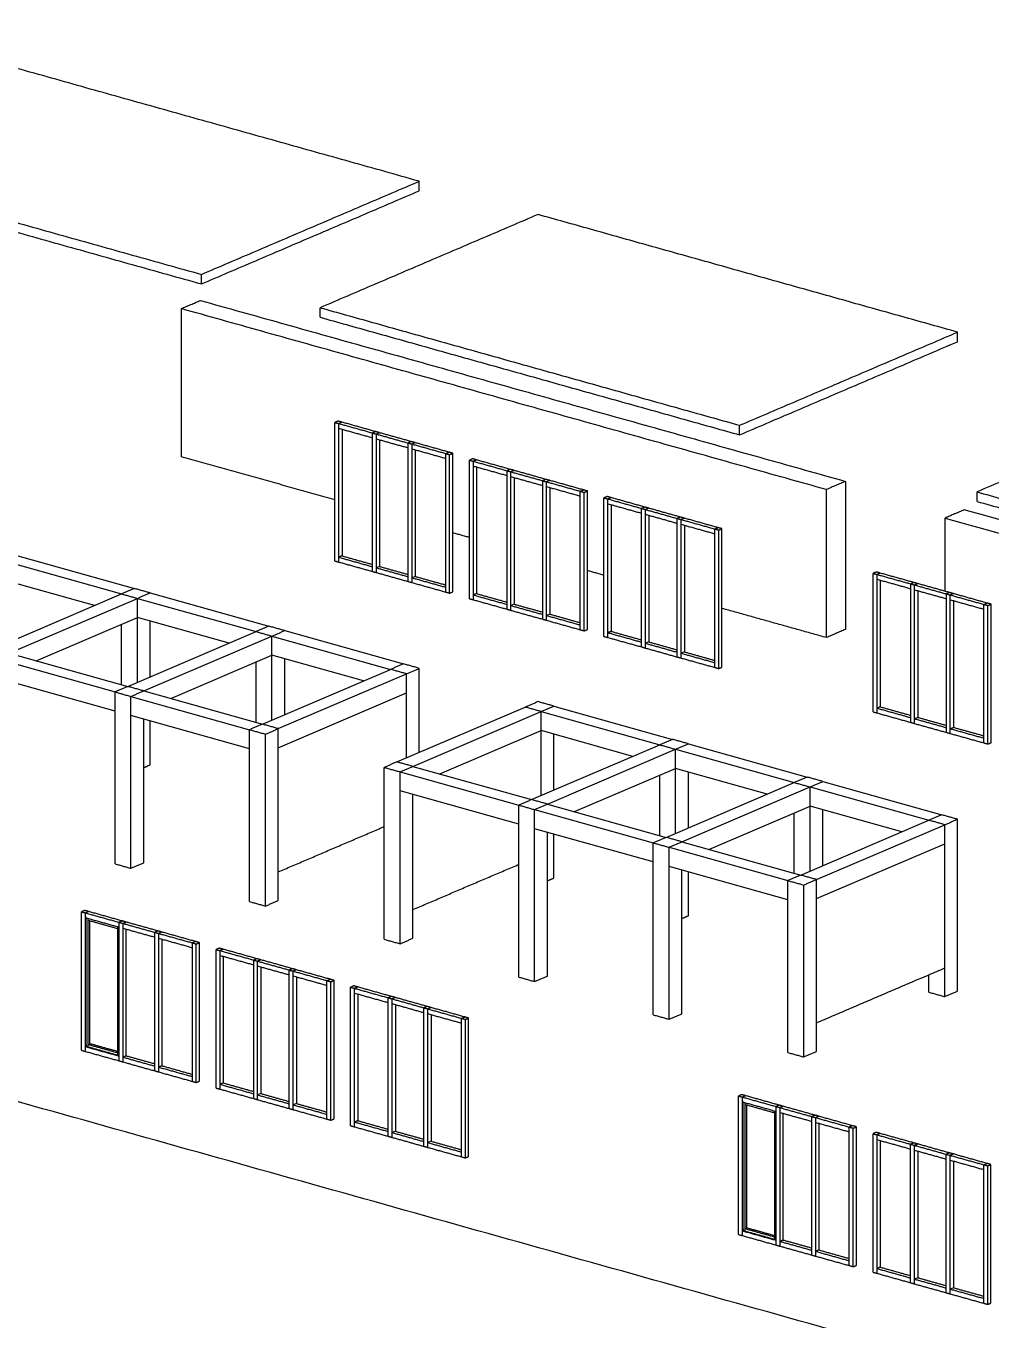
# Model space of a CAD drawing. Header units: millimetres. Extents: x 3762 to 3852, y 1236 to 1350.
# Drawn here: x 3780.35 to 3800.55, y 1323.22 to 1350.32 of the extents above; entities that cross this region are included whole.
import ezdxf

# ---------------------------------------------------------------- set-up
doc = ezdxf.new("R2010")
doc.units = ezdxf.units.MM
doc.layers.add('a-epipla', color=8, linetype='Continuous')

msp = doc.modelspace()

# ---------------------------------------------------------------- linework, layer by layer
at = {"layer": 'a-epipla'}
for p, q in [((3786.966, 1341.876), (3786.966, 1339.224)), ((3787.753, 1341.656), (3787.753, 1339.003)), ((3788.498, 1341.446), (3788.498, 1338.794)), ((3789.782, 1341.086), (3789.782, 1338.434)), ((3790.569, 1340.866), (3790.569, 1338.213)), ((3791.315, 1340.656), (3791.315, 1338.004)), ((3792.599, 1340.296), (3792.599, 1337.644)), ((3793.386, 1340.076), (3793.386, 1337.423)), ((3794.132, 1339.866), (3794.132, 1337.214)), ((3779.865, 1339.125), (3782.35, 1338.428)), ((3780.133, 1339.239), (3782.618, 1338.542)), ((3787.753, 1339.003), (3787.686, 1338.974)), ((3788.498, 1338.794), (3788.431, 1338.765)), ((3781.785, 1338.186), (3779.865, 1338.725)), ((3798.232, 1338.716), (3798.232, 1336.064)), ((3779.667, 1337.28), (3782.35, 1338.428)), ((3779.998, 1337.187), (3782.681, 1338.335)), ((3782.681, 1338.335), (3785.167, 1337.638)), ((3782.95, 1338.449), (3785.435, 1337.752)), ((3799.019, 1338.496), (3799.019, 1335.843)), ((3799.765, 1338.286), (3799.765, 1335.634)), ((3790.569, 1338.213), (3790.502, 1338.184)), ((3791.315, 1338.004), (3791.248, 1337.975)), ((3780.563, 1337.028), (3782.681, 1337.935)), ((3784.602, 1337.396), (3782.681, 1337.935)), ((3782.483, 1336.49), (3785.167, 1337.638)), ((3782.815, 1336.397), (3785.498, 1337.545)), ((3785.498, 1337.545), (3787.983, 1336.848)), ((3785.766, 1337.659), (3788.252, 1336.962)), ((3793.386, 1337.423), (3793.319, 1337.394)), ((3779.998, 1337.187), (3782.483, 1336.49)), ((3794.132, 1337.214), (3794.065, 1337.185)), ((3779.73, 1337.072), (3782.215, 1336.375)), ((3783.379, 1336.238), (3785.498, 1337.145)), ((3787.418, 1336.606), (3785.498, 1337.145)), ((3782.215, 1335.975), (3779.73, 1336.672)), ((3785.3, 1335.7), (3787.983, 1336.848)), ((3785.631, 1335.607), (3788.315, 1336.755)), ((3782.815, 1336.397), (3785.3, 1335.7)), ((3785.631, 1335.207), (3788.315, 1336.355)), ((3782.546, 1336.282), (3785.032, 1335.585)), ((3791.4, 1336.079), (3793.885, 1335.382)), ((3785.032, 1335.185), (3782.546, 1335.882)), ((3788.116, 1334.91), (3790.8, 1336.058)), ((3788.448, 1334.817), (3791.131, 1335.965)), ((3791.131, 1335.965), (3793.616, 1335.268)), ((3799.019, 1335.843), (3798.952, 1335.814)), ((3789.013, 1334.658), (3791.131, 1335.565)), ((3793.052, 1335.026), (3791.131, 1335.565)), ((3799.765, 1335.634), (3799.698, 1335.605)), ((3790.933, 1334.12), (3793.616, 1335.268)), ((3794.216, 1335.289), (3796.701, 1334.592)), ((3791.264, 1334.027), (3793.948, 1335.175)), ((3793.948, 1335.175), (3796.433, 1334.478)), ((3788.448, 1334.817), (3790.933, 1334.12)), ((3791.829, 1333.869), (3793.948, 1334.775)), ((3795.868, 1334.236), (3793.948, 1334.775)), ((3788.18, 1334.702), (3790.665, 1334.005)), ((3793.75, 1333.33), (3796.433, 1334.478)), ((3797.033, 1334.499), (3799.518, 1333.802)), ((3790.665, 1333.605), (3788.18, 1334.302)), ((3794.081, 1333.237), (3796.764, 1334.385)), ((3796.764, 1334.385), (3799.25, 1333.688)), ((3790.996, 1333.912), (3793.481, 1333.215)), ((3791.264, 1334.027), (3793.75, 1333.33)), ((3794.646, 1333.079), (3796.764, 1333.985)), ((3798.685, 1333.446), (3796.764, 1333.985)), ((3796.566, 1332.54), (3799.25, 1333.688)), ((3793.481, 1332.815), (3790.996, 1333.512)), ((3796.898, 1332.447), (3799.581, 1333.595)), ((3793.813, 1333.122), (3796.298, 1332.425)), ((3794.081, 1333.237), (3796.566, 1332.54)), ((3796.898, 1332.047), (3799.581, 1333.195)), ((3796.298, 1332.025), (3793.813, 1332.722)), ((3781.612, 1331.578), (3781.612, 1331.643)), ((3782.45, 1328.756), (3782.45, 1331.409)), ((3784.479, 1330.839), (3784.479, 1328.187)), ((3785.266, 1330.619), (3785.266, 1327.966)), ((3786.012, 1330.409), (3786.012, 1327.757)), ((3799.25, 1330.088), (3799.25, 1330.453)), ((3799.581, 1329.995), (3799.581, 1330.595)), ((3787.296, 1330.049), (3787.296, 1327.397)), ((3788.083, 1329.829), (3788.083, 1327.176)), ((3788.828, 1329.619), (3788.828, 1326.967)), ((3781.654, 1328.994), (3781.687, 1329.008)), ((3785.266, 1327.966), (3785.199, 1327.937)), ((3786.012, 1327.757), (3785.945, 1327.728)), ((3795.364, 1327.721), (3795.364, 1327.786)), ((3796.201, 1324.899), (3796.201, 1327.552)), ((3788.083, 1327.176), (3788.016, 1327.147)), ((3788.828, 1326.967), (3788.761, 1326.938)), ((3798.231, 1326.982), (3798.231, 1324.33)), ((3799.018, 1326.762), (3799.018, 1324.109)), ((3799.763, 1326.552), (3799.763, 1323.9)), ((3795.405, 1325.137), (3795.439, 1325.151)), ((3799.018, 1324.109), (3798.951, 1324.08)), ((3799.763, 1323.9), (3799.696, 1323.871))]:
    msp.add_line(p, q, dxfattribs=at)
at = {"layer": 'a-epipla', "color": 5, "lineweight": -3, "true_color": 0x0000ff}
for points in [[(3788.583, 1347.069), (3776.985, 1350.322)], [(3772.423, 1348.371), (3784.021, 1345.118)], [(3772.423, 1348.171), (3784.021, 1344.918)], [(3784.021, 1345.118), (3788.583, 1347.069)], [(3788.583, 1346.869), (3788.583, 1347.069)], [(3784.021, 1344.918), (3788.583, 1346.869)], [(3791.068, 1346.372), (3786.507, 1344.421)], [(3799.849, 1343.909), (3791.068, 1346.372)], [(3784.021, 1344.918), (3784.021, 1345.118)], [(3786.507, 1344.221), (3786.507, 1344.421)], [(3786.507, 1344.421), (3795.288, 1341.958)], [(3786.507, 1344.221), (3795.288, 1341.758)], [(3795.288, 1341.958), (3799.849, 1343.909)], [(3795.288, 1341.758), (3799.849, 1343.709)], [(3799.849, 1343.709), (3799.849, 1343.909)], [(3804.82, 1342.515), (3800.258, 1340.564)], [(3795.288, 1341.758), (3795.288, 1341.958)], [(3800.258, 1340.364), (3800.258, 1340.564)], [(3800.258, 1340.564), (3809.04, 1338.101)], [(3800.258, 1340.364), (3809.04, 1337.901)], [(3832.301, 1313.176), (3776.796, 1328.743)], [(3770.021, 1325.845), (3825.525, 1310.278)], [(3770.021, 1325.645), (3825.525, 1310.078)], [(3770.021, 1325.245), (3825.525, 1309.678)], [(3770.021, 1324.745), (3825.525, 1309.178)]]:
    msp.add_open_spline(points, degree=1, dxfattribs=at)
at = {"layer": 'a-epipla', "color": 96, "lineweight": -3, "true_color": 0x007f00}
for points in [[(3783.599, 1344.401), (3784.002, 1344.573)], [(3784.002, 1344.573), (3797.505, 1340.785)], [(3783.599, 1344.401), (3783.599, 1341.301)], [(3797.103, 1340.613), (3783.599, 1344.401)], [(3786.817, 1340.398), (3783.599, 1341.301)], [(3797.505, 1340.785), (3797.103, 1340.613)], [(3797.505, 1340.785), (3797.505, 1337.685)], [(3797.103, 1340.613), (3797.103, 1337.513)], [(3799.99, 1340.188), (3799.588, 1340.016)], [(3822.523, 1333.869), (3799.99, 1340.188)], [(3799.588, 1340.016), (3822.121, 1333.696)], [(3799.588, 1338.484), (3799.588, 1340.016)], [(3789.635, 1339.608), (3789.287, 1339.705)], [(3792.453, 1338.817), (3792.105, 1338.915)], [(3797.103, 1337.513), (3794.924, 1338.124)], [(3797.505, 1337.685), (3797.103, 1337.513)]]:
    msp.add_open_spline(points, degree=1, dxfattribs=at)
at = {"layer": 'a-epipla', "color": 7, "lineweight": -3}
for points in [[(3786.883, 1342.047), (3786.816, 1342.018)], [(3786.966, 1342.024), (3786.883, 1342.047)], [(3786.816, 1342.018), (3786.899, 1341.995)], [(3786.816, 1339.118), (3786.816, 1342.018)], [(3786.966, 1342.024), (3786.899, 1341.995)], [(3786.899, 1341.895), (3786.899, 1341.995)], [(3786.899, 1341.995), (3787.603, 1341.798)], [(3786.899, 1341.895), (3787.603, 1341.698)], [(3786.899, 1339.195), (3786.899, 1341.895)], [(3787.67, 1341.826), (3786.966, 1342.024)], [(3787.67, 1341.826), (3787.603, 1341.798)], [(3787.603, 1341.798), (3787.686, 1341.774)], [(3787.603, 1338.998), (3787.603, 1341.798)], [(3787.753, 1341.803), (3787.67, 1341.826)], [(3787.753, 1341.803), (3787.686, 1341.774)], [(3787.686, 1341.674), (3787.686, 1341.774)], [(3787.686, 1341.774), (3788.349, 1341.588)], [(3788.416, 1341.617), (3787.753, 1341.803)], [(3787.686, 1338.974), (3787.686, 1341.676)], [(3787.686, 1341.674), (3788.349, 1341.488)], [(3788.416, 1341.617), (3788.349, 1341.588)], [(3788.349, 1341.588), (3788.432, 1341.565)], [(3788.349, 1338.688), (3788.349, 1341.588)], [(3788.499, 1341.594), (3788.416, 1341.617)], [(3788.498, 1341.594), (3788.431, 1341.565)], [(3788.431, 1341.465), (3788.431, 1341.565)], [(3788.431, 1341.565), (3789.135, 1341.368)], [(3789.202, 1341.396), (3788.498, 1341.594)], [(3788.431, 1341.465), (3789.135, 1341.268)], [(3788.432, 1338.765), (3788.432, 1341.469)], [(3789.135, 1341.368), (3789.202, 1341.396)], [(3789.135, 1341.315), (3789.135, 1341.368)], [(3789.135, 1341.368), (3789.218, 1341.344)], [(3789.135, 1341.27), (3789.135, 1341.315)], [(3789.135, 1338.568), (3789.135, 1341.262)], [(3789.285, 1341.373), (3789.202, 1341.396)], [(3789.218, 1341.344), (3789.285, 1341.373)], [(3789.218, 1338.444), (3789.218, 1341.344)], [(3789.285, 1338.473), (3789.285, 1341.373)], [(3789.7, 1341.257), (3789.632, 1341.228)], [(3789.632, 1341.228), (3789.715, 1341.205)], [(3789.632, 1338.328), (3789.632, 1341.228)], [(3789.782, 1341.234), (3789.7, 1341.257)], [(3789.782, 1341.234), (3789.715, 1341.205)], [(3790.487, 1341.036), (3789.782, 1341.234)], [(3789.715, 1341.105), (3789.715, 1341.205)], [(3789.715, 1341.205), (3790.419, 1341.008)], [(3789.715, 1341.105), (3790.419, 1340.908)], [(3789.715, 1338.405), (3789.715, 1341.105)], [(3790.487, 1341.036), (3790.419, 1341.008)], [(3790.419, 1341.008), (3790.502, 1340.984)], [(3790.419, 1338.208), (3790.419, 1341.008)], [(3790.569, 1341.013), (3790.487, 1341.036)], [(3790.569, 1341.013), (3790.502, 1340.984)], [(3790.502, 1340.884), (3790.502, 1340.984)], [(3790.502, 1340.984), (3791.166, 1340.798)], [(3791.233, 1340.827), (3790.569, 1341.013)], [(3790.502, 1338.184), (3790.502, 1340.886)], [(3790.502, 1340.884), (3791.166, 1340.698)], [(3791.233, 1340.827), (3791.166, 1340.798)], [(3791.166, 1340.798), (3791.249, 1340.775)], [(3791.166, 1337.898), (3791.166, 1340.798)], [(3791.316, 1340.804), (3791.233, 1340.827)], [(3791.315, 1340.804), (3791.248, 1340.775)], [(3791.248, 1340.675), (3791.248, 1340.775)], [(3791.248, 1340.775), (3791.952, 1340.578)], [(3791.248, 1340.675), (3791.952, 1340.478)], [(3791.249, 1337.975), (3791.249, 1340.679)], [(3792.019, 1340.606), (3791.315, 1340.804)], [(3791.952, 1340.578), (3792.019, 1340.606)], [(3791.952, 1340.525), (3791.952, 1340.578)], [(3791.952, 1340.578), (3792.035, 1340.554)], [(3791.952, 1340.48), (3791.952, 1340.525)], [(3791.952, 1337.778), (3791.952, 1340.472)], [(3792.102, 1340.583), (3792.019, 1340.606)], [(3792.035, 1340.554), (3792.102, 1340.583)], [(3792.035, 1337.654), (3792.035, 1340.554)], [(3792.102, 1337.683), (3792.102, 1340.583)], [(3792.516, 1340.467), (3792.449, 1340.438)], [(3792.449, 1340.438), (3792.532, 1340.415)], [(3792.449, 1337.538), (3792.449, 1340.438)], [(3792.599, 1340.444), (3792.516, 1340.467)], [(3792.599, 1340.444), (3792.532, 1340.415)], [(3792.532, 1340.315), (3792.532, 1340.415)], [(3792.532, 1340.415), (3793.236, 1340.218)], [(3793.303, 1340.246), (3792.599, 1340.444)], [(3792.532, 1340.315), (3793.236, 1340.118)], [(3792.532, 1337.615), (3792.532, 1340.315)], [(3793.303, 1340.246), (3793.236, 1340.218)], [(3793.236, 1340.218), (3793.319, 1340.194)], [(3793.236, 1337.418), (3793.236, 1340.218)], [(3793.386, 1340.223), (3793.303, 1340.246)], [(3793.386, 1340.223), (3793.319, 1340.194)], [(3793.319, 1340.094), (3793.319, 1340.194)], [(3793.319, 1340.194), (3793.982, 1340.008)], [(3794.049, 1340.037), (3793.386, 1340.223)], [(3793.319, 1337.394), (3793.319, 1340.096)], [(3793.319, 1340.094), (3793.982, 1339.908)], [(3794.049, 1340.037), (3793.982, 1340.008)], [(3793.982, 1340.008), (3794.065, 1339.985)], [(3793.982, 1337.108), (3793.982, 1340.008)], [(3794.132, 1340.014), (3794.049, 1340.037)], [(3794.132, 1340.014), (3794.065, 1339.985)], [(3794.065, 1339.885), (3794.065, 1339.985)], [(3794.065, 1339.985), (3794.769, 1339.788)], [(3794.065, 1337.185), (3794.065, 1339.889)], [(3794.065, 1339.885), (3794.769, 1339.688)], [(3794.836, 1339.816), (3794.132, 1340.014)], [(3794.769, 1339.788), (3794.836, 1339.816)], [(3794.769, 1339.735), (3794.769, 1339.788)], [(3794.769, 1339.788), (3794.852, 1339.765)], [(3794.769, 1339.69), (3794.769, 1339.735)], [(3794.769, 1336.988), (3794.769, 1339.682)], [(3794.919, 1339.793), (3794.836, 1339.816)], [(3794.852, 1339.765), (3794.919, 1339.793)], [(3794.852, 1336.865), (3794.852, 1339.765)], [(3794.919, 1336.893), (3794.919, 1339.793)], [(3786.816, 1339.118), (3786.899, 1339.095)], [(3786.966, 1339.224), (3786.932, 1339.209), (3786.899, 1339.195)], [(3786.899, 1339.095), (3786.899, 1339.195)], [(3786.899, 1339.195), (3787.603, 1338.998)], [(3786.899, 1339.095), (3787.603, 1338.898)], [(3786.966, 1339.224), (3787.603, 1339.045)], [(3787.603, 1338.898), (3787.603, 1338.998)], [(3787.603, 1338.898), (3787.686, 1338.874)], [(3787.686, 1338.874), (3787.686, 1338.974)], [(3787.686, 1338.974), (3788.349, 1338.788)], [(3787.686, 1338.874), (3788.349, 1338.688)], [(3787.753, 1339.003), (3788.349, 1338.836)], [(3798.149, 1338.887), (3798.082, 1338.858)], [(3798.082, 1338.858), (3798.165, 1338.835)], [(3798.082, 1335.958), (3798.082, 1338.858)], [(3798.232, 1338.864), (3798.149, 1338.887)], [(3798.232, 1338.864), (3798.165, 1338.835)], [(3798.165, 1338.735), (3798.165, 1338.835)], [(3798.165, 1338.835), (3798.869, 1338.638)], [(3798.936, 1338.666), (3798.232, 1338.864)], [(3788.349, 1338.688), (3788.432, 1338.665)], [(3788.431, 1338.665), (3788.431, 1338.765)], [(3788.431, 1338.765), (3789.135, 1338.568)], [(3788.431, 1338.665), (3789.135, 1338.468)], [(3789.135, 1338.615), (3789.13, 1338.617)], [(3789.135, 1338.468), (3789.135, 1338.568)], [(3798.165, 1338.735), (3798.869, 1338.538)], [(3798.165, 1336.035), (3798.165, 1338.735)], [(3798.936, 1338.666), (3798.869, 1338.638)], [(3798.869, 1338.638), (3798.952, 1338.614)], [(3798.869, 1335.838), (3798.869, 1338.638)], [(3799.019, 1338.643), (3798.936, 1338.666)], [(3799.019, 1338.643), (3798.952, 1338.614)], [(3798.952, 1338.514), (3798.952, 1338.614)], [(3798.952, 1338.614), (3799.616, 1338.428)], [(3798.952, 1335.814), (3798.952, 1338.516)], [(3798.952, 1338.514), (3799.616, 1338.328)], [(3799.683, 1338.457), (3799.019, 1338.643)], [(3789.135, 1338.468), (3789.218, 1338.444)], [(3789.218, 1338.444), (3789.285, 1338.473)], [(3789.632, 1338.328), (3789.715, 1338.305)], [(3789.782, 1338.434), (3789.749, 1338.419), (3789.715, 1338.405)], [(3789.715, 1338.305), (3789.715, 1338.405)], [(3789.715, 1338.405), (3790.419, 1338.208)], [(3789.715, 1338.305), (3790.419, 1338.108)], [(3789.782, 1338.434), (3790.419, 1338.255)], [(3799.683, 1338.457), (3799.616, 1338.428)], [(3799.616, 1338.428), (3799.698, 1338.405)], [(3799.616, 1335.528), (3799.616, 1338.428)], [(3799.766, 1338.434), (3799.683, 1338.457)], [(3799.765, 1338.434), (3799.698, 1338.405)], [(3799.698, 1338.305), (3799.698, 1338.405)], [(3799.698, 1338.405), (3800.402, 1338.208)], [(3799.698, 1335.605), (3799.698, 1338.309)], [(3799.698, 1338.305), (3800.402, 1338.108)], [(3800.469, 1338.236), (3799.765, 1338.434)], [(3800.402, 1338.208), (3800.469, 1338.236)], [(3800.552, 1338.213), (3800.469, 1338.236)], [(3790.419, 1338.108), (3790.419, 1338.208)], [(3790.419, 1338.108), (3790.502, 1338.084)], [(3790.502, 1338.084), (3790.502, 1338.184)], [(3790.502, 1338.184), (3791.166, 1337.998)], [(3790.502, 1338.084), (3791.166, 1337.898)], [(3790.569, 1338.213), (3791.166, 1338.046)], [(3791.248, 1337.875), (3791.248, 1337.975)], [(3791.248, 1337.975), (3791.952, 1337.778)], [(3800.402, 1338.155), (3800.402, 1338.208)], [(3800.402, 1338.208), (3800.485, 1338.185)], [(3800.402, 1338.11), (3800.402, 1338.155)], [(3800.402, 1335.408), (3800.402, 1338.102)], [(3800.485, 1338.185), (3800.552, 1338.213)], [(3800.485, 1335.285), (3800.485, 1338.185)], [(3800.552, 1335.313), (3800.552, 1338.213)], [(3791.166, 1337.898), (3791.249, 1337.875)], [(3791.248, 1337.875), (3791.952, 1337.678)], [(3791.952, 1337.825), (3791.947, 1337.827)], [(3791.952, 1337.678), (3791.952, 1337.778)], [(3791.952, 1337.678), (3792.035, 1337.654)], [(3792.035, 1337.654), (3792.102, 1337.683)], [(3792.449, 1337.538), (3792.532, 1337.515)], [(3792.599, 1337.644), (3792.565, 1337.629), (3792.532, 1337.615)], [(3792.532, 1337.515), (3792.532, 1337.615)], [(3792.532, 1337.615), (3793.236, 1337.418)], [(3792.532, 1337.515), (3793.236, 1337.318)], [(3792.599, 1337.644), (3793.236, 1337.465)], [(3793.386, 1337.423), (3793.982, 1337.256)], [(3793.236, 1337.318), (3793.236, 1337.418)], [(3793.236, 1337.318), (3793.319, 1337.294)], [(3793.319, 1337.294), (3793.319, 1337.394)], [(3793.319, 1337.394), (3793.982, 1337.208)], [(3793.319, 1337.294), (3793.982, 1337.108)], [(3794.065, 1337.085), (3794.065, 1337.185)], [(3794.065, 1337.185), (3794.769, 1336.988)], [(3793.982, 1337.108), (3794.065, 1337.085)], [(3794.065, 1337.085), (3794.769, 1336.888)], [(3794.769, 1337.035), (3794.764, 1337.037)], [(3794.769, 1336.888), (3794.769, 1336.988)], [(3794.769, 1336.888), (3794.852, 1336.865)], [(3794.852, 1336.865), (3794.919, 1336.893)], [(3798.082, 1335.958), (3798.165, 1335.935)], [(3798.232, 1336.064), (3798.199, 1336.049), (3798.165, 1336.035)], [(3798.165, 1335.935), (3798.165, 1336.035)], [(3798.165, 1336.035), (3798.869, 1335.838)], [(3798.165, 1335.935), (3798.869, 1335.738)], [(3798.232, 1336.064), (3798.869, 1335.885)], [(3798.869, 1335.738), (3798.869, 1335.838)], [(3798.952, 1335.714), (3798.952, 1335.814)], [(3798.952, 1335.814), (3799.616, 1335.628)], [(3799.019, 1335.843), (3799.616, 1335.676)], [(3798.869, 1335.738), (3798.952, 1335.714)], [(3798.952, 1335.714), (3799.616, 1335.528)], [(3799.616, 1335.528), (3799.698, 1335.505)], [(3799.698, 1335.505), (3799.698, 1335.605)], [(3799.698, 1335.605), (3800.402, 1335.408)], [(3799.698, 1335.505), (3800.402, 1335.308)], [(3800.402, 1335.455), (3800.397, 1335.457)], [(3800.402, 1335.308), (3800.402, 1335.408)], [(3800.402, 1335.308), (3800.485, 1335.285)], [(3800.485, 1335.285), (3800.552, 1335.313)], [(3781.58, 1331.8), (3781.513, 1331.771)], [(3781.513, 1328.871), (3781.513, 1331.771)], [(3781.513, 1331.771), (3781.595, 1331.748)], [(3781.663, 1331.777), (3781.58, 1331.8)], [(3781.663, 1331.777), (3781.595, 1331.748)], [(3781.595, 1331.648), (3781.595, 1331.748)], [(3781.595, 1331.748), (3782.3, 1331.551)], [(3782.367, 1331.579), (3781.663, 1331.777)], [(3781.595, 1331.648), (3782.3, 1331.451)], [(3781.654, 1331.594), (3781.654, 1331.632)], [(3781.654, 1331.594), (3782.275, 1331.419)], [(3781.654, 1328.994), (3781.654, 1331.592)], [(3781.687, 1329.008), (3781.687, 1331.584)], [(3782.367, 1331.579), (3782.3, 1331.551)], [(3782.3, 1331.551), (3782.382, 1331.527)], [(3782.3, 1328.651), (3782.3, 1331.551)], [(3782.45, 1331.556), (3782.367, 1331.579)], [(3782.45, 1331.556), (3782.382, 1331.527)], [(3782.382, 1331.527), (3783.046, 1331.341)], [(3782.382, 1331.427), (3782.382, 1331.527)], [(3783.113, 1331.37), (3782.45, 1331.556)], [(3782.275, 1331.419), (3782.275, 1331.457)], [(3782.382, 1331.427), (3783.046, 1331.241)], [(3782.382, 1328.727), (3782.382, 1331.427)], [(3783.113, 1331.37), (3783.046, 1331.341)], [(3783.046, 1331.341), (3783.129, 1331.318)], [(3783.046, 1328.441), (3783.046, 1331.341)], [(3783.196, 1331.347), (3783.113, 1331.37)], [(3783.195, 1331.347), (3783.128, 1331.318)], [(3783.128, 1331.218), (3783.128, 1331.318)], [(3783.128, 1331.318), (3783.832, 1331.121)], [(3783.128, 1331.218), (3783.832, 1331.021)], [(3783.129, 1328.518), (3783.129, 1331.218)], [(3783.899, 1331.149), (3783.195, 1331.347)], [(3783.195, 1331.199), (3783.195, 1328.547)], [(3783.899, 1331.149), (3783.832, 1331.121)], [(3783.832, 1331.121), (3783.915, 1331.097)], [(3783.832, 1328.221), (3783.832, 1331.121)], [(3783.982, 1331.126), (3783.899, 1331.149)], [(3783.915, 1331.097), (3783.982, 1331.126)], [(3783.915, 1328.197), (3783.915, 1331.097)], [(3783.982, 1328.226), (3783.982, 1331.126)], [(3784.396, 1331.01), (3784.329, 1330.981)], [(3784.329, 1330.981), (3784.412, 1330.958)], [(3784.329, 1328.081), (3784.329, 1330.981)], [(3784.479, 1330.987), (3784.396, 1331.01)], [(3784.479, 1330.987), (3784.412, 1330.958)], [(3784.412, 1330.858), (3784.412, 1330.958)], [(3784.412, 1330.958), (3785.116, 1330.761)], [(3785.183, 1330.789), (3784.479, 1330.987)], [(3784.412, 1330.858), (3785.116, 1330.661)], [(3784.412, 1328.158), (3784.412, 1330.858)], [(3785.183, 1330.789), (3785.116, 1330.761)], [(3785.116, 1330.761), (3785.199, 1330.737)], [(3785.116, 1327.961), (3785.116, 1330.761)], [(3785.266, 1330.766), (3785.183, 1330.789)], [(3785.266, 1330.766), (3785.199, 1330.737)], [(3785.199, 1330.637), (3785.199, 1330.737)], [(3785.199, 1330.737), (3785.862, 1330.551)], [(3785.93, 1330.58), (3785.266, 1330.766)], [(3785.199, 1327.937), (3785.199, 1330.639)], [(3785.199, 1330.637), (3785.862, 1330.451)], [(3785.93, 1330.58), (3785.862, 1330.551)], [(3785.862, 1330.551), (3785.945, 1330.528)], [(3785.862, 1327.651), (3785.862, 1330.551)], [(3786.012, 1330.557), (3785.93, 1330.58)], [(3786.012, 1330.557), (3785.945, 1330.528)], [(3785.945, 1330.428), (3785.945, 1330.528)], [(3785.945, 1330.528), (3786.649, 1330.331)], [(3785.945, 1327.728), (3785.945, 1330.432)], [(3785.945, 1330.428), (3786.649, 1330.231)], [(3786.716, 1330.359), (3786.012, 1330.557)], [(3786.649, 1330.331), (3786.716, 1330.359)], [(3786.649, 1330.278), (3786.649, 1330.331)], [(3786.649, 1330.331), (3786.732, 1330.308)], [(3786.649, 1330.233), (3786.649, 1330.278)], [(3786.649, 1327.531), (3786.649, 1330.225)], [(3786.799, 1330.336), (3786.716, 1330.359)], [(3786.732, 1330.308), (3786.799, 1330.336)], [(3786.732, 1327.408), (3786.732, 1330.308)], [(3786.799, 1327.436), (3786.799, 1330.336)], [(3787.213, 1330.22), (3787.146, 1330.191)], [(3787.146, 1330.191), (3787.229, 1330.168)], [(3787.146, 1327.291), (3787.146, 1330.191)], [(3787.296, 1330.197), (3787.213, 1330.22)], [(3787.296, 1330.197), (3787.229, 1330.168)], [(3787.229, 1330.068), (3787.229, 1330.168)], [(3787.229, 1330.168), (3787.933, 1329.971)], [(3788, 1329.999), (3787.296, 1330.197)], [(3787.229, 1330.068), (3787.933, 1329.871)], [(3787.229, 1327.368), (3787.229, 1330.068)], [(3788, 1329.999), (3787.933, 1329.971)], [(3787.933, 1329.971), (3788.016, 1329.947)], [(3787.933, 1327.171), (3787.933, 1329.971)], [(3788.083, 1329.976), (3788, 1329.999)], [(3788.083, 1329.976), (3788.016, 1329.947)], [(3788.016, 1329.847), (3788.016, 1329.947)], [(3788.016, 1329.947), (3788.679, 1329.761)], [(3788.016, 1327.147), (3788.016, 1329.849)], [(3788.016, 1329.847), (3788.679, 1329.661)], [(3788.746, 1329.79), (3788.083, 1329.976)], [(3788.746, 1329.79), (3788.679, 1329.761)], [(3788.679, 1329.761), (3788.762, 1329.738)], [(3788.679, 1326.861), (3788.679, 1329.761)], [(3788.829, 1329.767), (3788.746, 1329.79)], [(3788.828, 1329.767), (3788.761, 1329.738)], [(3788.761, 1329.638), (3788.761, 1329.738)], [(3788.761, 1329.738), (3789.465, 1329.541)], [(3788.761, 1329.638), (3789.465, 1329.441)], [(3788.762, 1326.938), (3788.762, 1329.642)], [(3789.533, 1329.569), (3788.828, 1329.767)], [(3789.465, 1329.541), (3789.533, 1329.569)], [(3789.615, 1329.546), (3789.533, 1329.569)], [(3789.465, 1329.488), (3789.465, 1329.541)], [(3789.465, 1329.541), (3789.548, 1329.518)], [(3789.465, 1329.443), (3789.465, 1329.488)], [(3789.465, 1326.741), (3789.465, 1329.435)], [(3789.548, 1329.518), (3789.615, 1329.546)], [(3789.548, 1326.618), (3789.548, 1329.518)], [(3789.615, 1326.646), (3789.615, 1329.546)], [(3781.513, 1328.871), (3781.595, 1328.848)], [(3781.612, 1328.955), (3781.595, 1328.948)], [(3781.595, 1328.848), (3781.595, 1328.948)], [(3781.595, 1328.948), (3782.3, 1328.751)], [(3781.595, 1328.848), (3782.3, 1328.651)], [(3781.654, 1328.994), (3782.275, 1328.819)], [(3781.654, 1328.944), (3781.654, 1328.994)], [(3782.275, 1328.806), (3782.275, 1328.819)], [(3782.275, 1328.769), (3782.275, 1328.806)], [(3782.275, 1328.769), (3782.3, 1328.762)], [(3782.45, 1328.756), (3782.382, 1328.727)], [(3782.45, 1328.756), (3783.046, 1328.589)], [(3782.3, 1328.651), (3782.382, 1328.627)], [(3782.382, 1328.627), (3782.382, 1328.727)], [(3782.382, 1328.727), (3783.046, 1328.541)], [(3782.382, 1328.627), (3783.046, 1328.441)], [(3783.195, 1328.547), (3783.128, 1328.518)], [(3783.128, 1328.418), (3783.128, 1328.518)], [(3783.128, 1328.518), (3783.832, 1328.321)], [(3783.195, 1328.547), (3783.832, 1328.368)], [(3783.046, 1328.441), (3783.129, 1328.418)], [(3783.128, 1328.418), (3783.832, 1328.221)], [(3783.832, 1328.221), (3783.915, 1328.197)], [(3783.915, 1328.197), (3783.982, 1328.226)], [(3784.329, 1328.081), (3784.412, 1328.058)], [(3784.479, 1328.187), (3784.446, 1328.172), (3784.412, 1328.158)], [(3784.412, 1328.058), (3784.412, 1328.158)], [(3784.412, 1328.158), (3785.116, 1327.961)], [(3784.412, 1328.058), (3785.116, 1327.861)], [(3784.479, 1328.187), (3785.116, 1328.008)], [(3785.116, 1327.861), (3785.116, 1327.961)], [(3785.199, 1327.837), (3785.199, 1327.937)], [(3785.199, 1327.937), (3785.862, 1327.751)], [(3785.266, 1327.966), (3785.862, 1327.799)], [(3795.331, 1327.943), (3795.264, 1327.914)], [(3795.414, 1327.92), (3795.331, 1327.943)], [(3785.116, 1327.861), (3785.199, 1327.837)], [(3785.199, 1327.837), (3785.862, 1327.651)], [(3785.945, 1327.628), (3785.945, 1327.728)], [(3785.945, 1327.728), (3786.649, 1327.531)], [(3795.264, 1325.014), (3795.264, 1327.914)], [(3795.264, 1327.914), (3795.347, 1327.891)], [(3795.414, 1327.92), (3795.347, 1327.891)], [(3795.347, 1327.791), (3795.347, 1327.891)], [(3795.347, 1327.891), (3796.051, 1327.694)], [(3795.347, 1327.791), (3796.051, 1327.594)], [(3795.405, 1327.737), (3795.405, 1327.775)], [(3795.405, 1327.737), (3796.027, 1327.562)], [(3795.405, 1325.137), (3795.405, 1327.735)], [(3796.118, 1327.722), (3795.414, 1327.92)], [(3795.439, 1325.151), (3795.439, 1327.727)], [(3796.118, 1327.722), (3796.051, 1327.694)], [(3796.051, 1327.694), (3796.134, 1327.67)], [(3796.051, 1324.794), (3796.051, 1327.694)], [(3796.201, 1327.699), (3796.118, 1327.722)], [(3796.201, 1327.699), (3796.134, 1327.67)], [(3796.134, 1327.67), (3796.798, 1327.484)], [(3796.134, 1327.57), (3796.134, 1327.67)], [(3796.865, 1327.513), (3796.201, 1327.699)], [(3785.862, 1327.651), (3785.945, 1327.628)], [(3785.945, 1327.628), (3786.649, 1327.431)], [(3786.649, 1327.578), (3786.644, 1327.58)], [(3786.649, 1327.431), (3786.649, 1327.531)], [(3786.649, 1327.431), (3786.732, 1327.408)], [(3786.732, 1327.408), (3786.799, 1327.436)], [(3787.296, 1327.397), (3787.262, 1327.382), (3787.229, 1327.368)], [(3787.296, 1327.397), (3787.933, 1327.218)], [(3796.027, 1327.562), (3796.027, 1327.6)], [(3796.134, 1327.57), (3796.798, 1327.384)], [(3796.134, 1324.87), (3796.134, 1327.57)], [(3796.865, 1327.513), (3796.798, 1327.484)], [(3796.798, 1327.484), (3796.88, 1327.461)], [(3796.798, 1324.584), (3796.798, 1327.484)], [(3796.948, 1327.49), (3796.865, 1327.513)], [(3796.947, 1327.49), (3796.88, 1327.461)], [(3796.88, 1327.361), (3796.88, 1327.461)], [(3796.88, 1327.461), (3797.584, 1327.264)], [(3797.651, 1327.292), (3796.947, 1327.49)], [(3787.146, 1327.291), (3787.229, 1327.268)], [(3787.229, 1327.268), (3787.229, 1327.368)], [(3787.229, 1327.368), (3787.933, 1327.171)], [(3787.229, 1327.268), (3787.933, 1327.071)], [(3787.933, 1327.071), (3787.933, 1327.171)], [(3788.016, 1327.047), (3788.016, 1327.147)], [(3788.016, 1327.147), (3788.679, 1326.961)], [(3788.083, 1327.176), (3788.679, 1327.009)], [(3796.88, 1324.661), (3796.88, 1327.361)], [(3796.88, 1327.361), (3797.584, 1327.164)], [(3796.947, 1327.342), (3796.947, 1324.69)], [(3797.651, 1327.292), (3797.584, 1327.264)], [(3797.584, 1327.264), (3797.667, 1327.24)], [(3797.584, 1324.364), (3797.584, 1327.264)], [(3797.734, 1327.269), (3797.651, 1327.292)], [(3797.667, 1327.24), (3797.734, 1327.269)], [(3797.667, 1324.34), (3797.667, 1327.24)], [(3797.734, 1324.369), (3797.734, 1327.269)], [(3798.148, 1327.153), (3798.081, 1327.124)], [(3798.081, 1327.124), (3798.164, 1327.101)], [(3798.081, 1324.224), (3798.081, 1327.124)], [(3798.231, 1327.13), (3798.148, 1327.153)], [(3798.231, 1327.13), (3798.164, 1327.101)], [(3798.935, 1326.932), (3798.231, 1327.13)], [(3787.933, 1327.071), (3788.016, 1327.047)], [(3788.016, 1327.047), (3788.679, 1326.861)], [(3788.679, 1326.861), (3788.762, 1326.838)], [(3788.761, 1326.838), (3788.761, 1326.938)], [(3788.761, 1326.938), (3789.465, 1326.741)], [(3798.164, 1327.001), (3798.164, 1327.101)], [(3798.164, 1327.101), (3798.868, 1326.904)], [(3798.164, 1327.001), (3798.868, 1326.804)], [(3798.164, 1324.301), (3798.164, 1327.001)], [(3798.935, 1326.932), (3798.868, 1326.904)], [(3798.868, 1326.904), (3798.951, 1326.88)], [(3798.868, 1324.104), (3798.868, 1326.904)], [(3799.018, 1326.909), (3798.935, 1326.932)], [(3799.018, 1326.909), (3798.951, 1326.88)], [(3798.951, 1326.78), (3798.951, 1326.88)], [(3798.951, 1326.88), (3799.614, 1326.694)], [(3799.681, 1326.723), (3799.018, 1326.909)], [(3788.761, 1326.838), (3789.465, 1326.641)], [(3789.465, 1326.788), (3789.46, 1326.79)], [(3789.465, 1326.641), (3789.465, 1326.741)], [(3789.465, 1326.641), (3789.548, 1326.618)], [(3789.548, 1326.618), (3789.615, 1326.646)], [(3798.951, 1324.08), (3798.951, 1326.782)], [(3798.951, 1326.78), (3799.614, 1326.594)], [(3799.681, 1326.723), (3799.614, 1326.694)], [(3799.614, 1326.694), (3799.697, 1326.671)], [(3799.614, 1323.794), (3799.614, 1326.694)], [(3799.764, 1326.7), (3799.681, 1326.723)], [(3799.763, 1326.7), (3799.696, 1326.671)], [(3799.696, 1326.571), (3799.696, 1326.671)], [(3799.696, 1326.671), (3800.401, 1326.474)], [(3800.468, 1326.502), (3799.763, 1326.7)], [(3799.696, 1326.571), (3800.401, 1326.374)], [(3799.697, 1323.871), (3799.697, 1326.575)], [(3800.401, 1326.474), (3800.468, 1326.502)], [(3800.401, 1326.421), (3800.401, 1326.474)], [(3800.401, 1326.474), (3800.483, 1326.451)], [(3800.401, 1326.376), (3800.401, 1326.421)], [(3800.401, 1323.674), (3800.401, 1326.368)], [(3800.55, 1326.479), (3800.468, 1326.502)], [(3800.483, 1326.451), (3800.55, 1326.479)], [(3800.483, 1323.551), (3800.483, 1326.451)], [(3800.55, 1323.579), (3800.55, 1326.479)], [(3795.264, 1325.014), (3795.347, 1324.991)], [(3795.364, 1325.098), (3795.347, 1325.091)], [(3795.347, 1324.991), (3795.347, 1325.091)], [(3795.347, 1325.091), (3796.051, 1324.894)], [(3795.347, 1324.991), (3796.051, 1324.794)], [(3795.405, 1325.137), (3796.027, 1324.962)], [(3795.405, 1325.087), (3795.405, 1325.137)], [(3796.027, 1324.949), (3796.027, 1324.962)], [(3796.027, 1324.912), (3796.027, 1324.949)], [(3796.027, 1324.912), (3796.051, 1324.905)], [(3796.051, 1324.794), (3796.134, 1324.77)], [(3796.201, 1324.899), (3796.134, 1324.87)], [(3796.134, 1324.77), (3796.134, 1324.87)], [(3796.134, 1324.87), (3796.798, 1324.684)], [(3796.134, 1324.77), (3796.798, 1324.584)], [(3796.201, 1324.899), (3796.798, 1324.732)], [(3796.947, 1324.69), (3796.88, 1324.661)], [(3796.947, 1324.69), (3797.584, 1324.511)], [(3796.798, 1324.584), (3796.88, 1324.561)], [(3796.88, 1324.561), (3796.88, 1324.661)], [(3796.88, 1324.661), (3797.584, 1324.464)], [(3796.88, 1324.561), (3797.584, 1324.364)], [(3797.584, 1324.364), (3797.667, 1324.34)], [(3797.667, 1324.34), (3797.734, 1324.369)], [(3798.081, 1324.224), (3798.164, 1324.201)], [(3798.231, 1324.33), (3798.197, 1324.315), (3798.164, 1324.301)], [(3798.164, 1324.201), (3798.164, 1324.301)], [(3798.164, 1324.301), (3798.868, 1324.104)], [(3798.164, 1324.201), (3798.868, 1324.004)], [(3798.231, 1324.33), (3798.868, 1324.151)], [(3798.868, 1324.004), (3798.868, 1324.104)], [(3798.868, 1324.004), (3798.951, 1323.98)], [(3798.951, 1323.98), (3798.951, 1324.08)], [(3798.951, 1324.08), (3799.614, 1323.894)], [(3798.951, 1323.98), (3799.614, 1323.794)], [(3799.018, 1324.109), (3799.614, 1323.942)], [(3799.614, 1323.794), (3799.697, 1323.771)], [(3799.696, 1323.771), (3799.696, 1323.871)], [(3799.696, 1323.871), (3800.401, 1323.674)], [(3799.696, 1323.771), (3800.401, 1323.574)], [(3800.401, 1323.721), (3800.396, 1323.723)], [(3800.401, 1323.574), (3800.401, 1323.674)], [(3800.401, 1323.574), (3800.483, 1323.551)], [(3800.483, 1323.551), (3800.55, 1323.579)]]:
    msp.add_open_spline(points, degree=1, dxfattribs=at)
for points, knots in [([(3788.498, 1338.794), (3789.095, 1338.627), (3789.13, 1338.617)], [0.1, 0.1, 0.8198201, 0.8630208, 0.8630208]), ([(3791.315, 1338.004), (3791.911, 1337.837), (3791.947, 1337.827)], [0.1, 0.1, 0.8198201, 0.8630208, 0.8630208]), ([(3794.132, 1337.214), (3794.728, 1337.047), (3794.764, 1337.037)], [0.1, 0.1, 0.8198201, 0.8630208, 0.8630208]), ([(3799.765, 1335.634), (3800.361, 1335.467), (3800.397, 1335.457)], [0.1, 0.1, 0.8198201, 0.8630208, 0.8630208]), ([(3781.595, 1328.948), (3781.595, 1331.645), (3781.595, 1331.648)], [0.1, 0.1, 2.796569, 2.8, 2.8]), ([(3781.612, 1328.955), (3781.612, 1328.963), (3781.612, 1328.98), (3781.612, 1331.578)], [0.025337, 0.025337, 0.032677, 0.05, 2.648319, 2.648319]), ([(3782.275, 1328.817), (3782.275, 1331.417), (3782.275, 1331.419)], [0.047862, 0.047862, 2.64724, 2.65, 2.65]), ([(3781.612, 1328.955), (3781.654, 1328.944), (3782.275, 1328.769)], [-0.05, -0.05, 0, 0.75, 0.75]), ([(3782.275, 1328.843), (3782.273, 1328.844), (3781.687, 1329.008)], [0.8404892, 0.8404892, 0.8429488, 1.55, 1.55]), ([(3786.012, 1327.757), (3786.608, 1327.59), (3786.644, 1327.58)], [0.1, 0.1, 0.8198201, 0.8630208, 0.8630208]), ([(3795.347, 1325.091), (3795.347, 1327.788), (3795.347, 1327.791)], [0.1, 0.1, 2.796569, 2.8, 2.8]), ([(3795.364, 1325.098), (3795.364, 1325.106), (3795.364, 1325.123), (3795.364, 1327.721)], [0.025337, 0.025337, 0.032677, 0.05, 2.648319, 2.648319]), ([(3796.027, 1324.96), (3796.027, 1327.56), (3796.027, 1327.562)], [0.047862, 0.047862, 2.64724, 2.65, 2.65]), ([(3788.828, 1326.967), (3789.425, 1326.8), (3789.46, 1326.79)], [0.1, 0.1, 0.8198201, 0.8630208, 0.8630208]), ([(3795.364, 1325.098), (3795.405, 1325.087), (3796.027, 1324.912)], [-0.05, -0.05, 0, 0.75, 0.75]), ([(3796.027, 1324.986), (3796.025, 1324.987), (3795.439, 1325.151)], [0.8404892, 0.8404892, 0.8429488, 1.55, 1.55]), ([(3799.763, 1323.9), (3800.36, 1323.733), (3800.396, 1323.723)], [0.1, 0.1, 0.8198201, 0.8630208, 0.8630208])]:
    msp.add_open_spline(points, degree=1, knots=knots, dxfattribs=at)
at = {"layer": 'a-epipla', "color": 12, "lineweight": -3, "true_color": 0xc80000}
for points in [[(3782.618, 1338.542), (3782.35, 1338.428)], [(3782.95, 1338.449), (3782.618, 1338.542)], [(3782.35, 1338.428), (3782.681, 1338.335)], [(3782.681, 1338.335), (3782.95, 1338.449)], [(3782.681, 1336.575), (3782.681, 1338.335)], [(3782.35, 1336.527), (3782.35, 1337.793)], [(3782.95, 1336.689), (3782.95, 1337.859)], [(3785.435, 1337.752), (3785.167, 1337.638)], [(3785.766, 1337.659), (3785.435, 1337.752)], [(3785.167, 1337.638), (3785.498, 1337.545)], [(3785.498, 1337.545), (3785.766, 1337.659)], [(3785.498, 1335.785), (3785.498, 1337.545)], [(3785.167, 1335.737), (3785.167, 1337.003)], [(3785.766, 1335.899), (3785.766, 1337.069)], [(3788.252, 1336.962), (3787.983, 1336.848)], [(3788.583, 1336.869), (3788.252, 1336.962)], [(3788.315, 1336.755), (3788.583, 1336.869)], [(3788.583, 1335.109), (3788.583, 1336.869)], [(3782.483, 1336.49), (3782.215, 1336.375)], [(3782.215, 1336.375), (3782.546, 1336.282)], [(3782.815, 1336.397), (3782.483, 1336.49)], [(3782.546, 1336.282), (3782.815, 1336.397)], [(3791.068, 1336.172), (3790.8, 1336.058)], [(3791.4, 1336.079), (3791.068, 1336.172)], [(3791.131, 1335.965), (3791.4, 1336.079)], [(3785.3, 1335.7), (3785.032, 1335.585)], [(3785.032, 1335.585), (3785.363, 1335.492)], [(3785.631, 1335.607), (3785.3, 1335.7)], [(3785.363, 1335.492), (3785.631, 1335.607)], [(3791.4, 1334.319), (3791.4, 1335.489)], [(3793.885, 1335.382), (3793.616, 1335.268)], [(3793.616, 1335.268), (3793.948, 1335.175)], [(3794.216, 1335.289), (3793.885, 1335.382)], [(3793.948, 1335.175), (3794.216, 1335.289)], [(3793.948, 1333.415), (3793.948, 1335.175)], [(3782.819, 1334.793), (3782.95, 1334.849)], [(3788.116, 1334.91), (3787.848, 1334.795)], [(3787.848, 1334.795), (3788.18, 1334.702)], [(3788.448, 1334.817), (3788.116, 1334.91)], [(3788.18, 1334.702), (3788.448, 1334.817)], [(3793.616, 1333.367), (3793.616, 1334.633)], [(3794.216, 1333.529), (3794.216, 1334.699)], [(3796.701, 1334.592), (3796.433, 1334.478)], [(3796.433, 1334.478), (3796.764, 1334.385)], [(3797.033, 1334.499), (3796.701, 1334.592)], [(3796.764, 1334.385), (3797.033, 1334.499)], [(3796.764, 1332.625), (3796.764, 1334.385)], [(3790.933, 1334.12), (3790.665, 1334.005)], [(3790.665, 1334.005), (3790.996, 1333.912)], [(3791.264, 1334.027), (3790.933, 1334.12)], [(3790.996, 1333.912), (3791.264, 1334.027)], [(3797.033, 1332.739), (3797.033, 1333.909)], [(3796.433, 1332.577), (3796.433, 1333.843)], [(3799.518, 1333.802), (3799.25, 1333.688)], [(3799.849, 1333.709), (3799.518, 1333.802)], [(3799.581, 1333.595), (3799.849, 1333.709)], [(3793.75, 1333.33), (3793.481, 1333.215)], [(3793.481, 1333.215), (3793.813, 1333.122)], [(3794.081, 1333.237), (3793.75, 1333.33)], [(3793.813, 1333.122), (3794.081, 1333.237)], [(3782.215, 1332.775), (3782.546, 1332.682)], [(3782.546, 1332.682), (3782.815, 1332.797)], [(3791.267, 1332.423), (3791.4, 1332.479)], [(3796.566, 1332.54), (3796.298, 1332.425)], [(3796.298, 1332.425), (3796.629, 1332.332)], [(3796.898, 1332.447), (3796.566, 1332.54)], [(3796.629, 1332.332), (3796.898, 1332.447)], [(3785.363, 1331.892), (3785.631, 1332.007)], [(3785.032, 1331.985), (3785.363, 1331.892)], [(3794.084, 1331.633), (3794.216, 1331.689)], [(3787.848, 1331.195), (3788.18, 1331.102)], [(3788.18, 1331.102), (3788.448, 1331.217)], [(3790.665, 1330.405), (3790.996, 1330.312)], [(3790.996, 1330.312), (3791.264, 1330.427)], [(3799.581, 1329.995), (3799.849, 1330.109)], [(3799.25, 1330.088), (3799.581, 1329.995)], [(3793.481, 1329.615), (3793.813, 1329.522)], [(3793.813, 1329.522), (3794.081, 1329.637)], [(3796.298, 1328.825), (3796.629, 1328.732)], [(3796.629, 1328.732), (3796.898, 1328.847)]]:
    msp.add_open_spline(points, degree=1, dxfattribs=at)
at = {"layer": 'a-epipla', "color": 192, "lineweight": -3, "true_color": 0x7d26cd}
for points in [[(3788.315, 1336.755), (3787.983, 1336.848)], [(3788.315, 1334.995), (3788.315, 1336.755)], [(3791.131, 1335.965), (3790.8, 1336.058)], [(3791.131, 1334.205), (3791.131, 1335.965)], [(3799.581, 1333.595), (3799.25, 1333.688)], [(3785.631, 1332.607), (3787.85, 1333.556)], [(3799.581, 1330.595), (3799.581, 1333.595)], [(3788.448, 1331.817), (3790.67, 1332.767)], [(3796.898, 1329.447), (3799.581, 1330.595)]]:
    msp.add_open_spline(points, degree=1, dxfattribs=at)
at = {"layer": 'a-epipla', "color": 12, "lineweight": -3, "true_color": 0xc80000}
for points, knots in [([(3782.215, 1332.775), (3782.215, 1333.375), (3782.215, 1336.375)], [-0.6, -0.6, 0, 3, 3]), ([(3782.546, 1332.682), (3782.546, 1333.282), (3782.546, 1336.282)], [-0.6, -0.6, 0, 3, 3]), ([(3782.815, 1332.797), (3782.815, 1333.397), (3782.815, 1335.807)], [-0.6, -0.6, 0, 2.409969, 2.409969]), ([(3782.95, 1334.849), (3782.95, 1335.449), (3782.95, 1335.769)], [-0.6, -0.6, 0, 0.3196263, 0.3196263]), ([(3785.032, 1331.985), (3785.032, 1332.585), (3785.032, 1335.585)], [-0.6, -0.6, 0, 3, 3]), ([(3785.631, 1332.007), (3785.631, 1332.607), (3785.631, 1335.607)], [-0.6, -0.6, 0, 3, 3]), ([(3785.363, 1331.892), (3785.363, 1332.492), (3785.363, 1335.492)], [-0.6, -0.6, 0, 3, 3]), ([(3787.848, 1331.195), (3787.848, 1331.795), (3787.848, 1334.795)], [-0.6, -0.6, 0, 3, 3]), ([(3788.18, 1331.102), (3788.18, 1331.702), (3788.18, 1334.702)], [-0.6, -0.6, 0, 3, 3]), ([(3788.448, 1331.217), (3788.448, 1331.817), (3788.448, 1334.227)], [-0.6, -0.6, 0, 2.409969, 2.409969]), ([(3790.665, 1330.405), (3790.665, 1331.005), (3790.665, 1334.005)], [-0.6, -0.6, 0, 3, 3]), ([(3790.996, 1330.312), (3790.996, 1330.912), (3790.996, 1333.912)], [-0.6, -0.6, 0, 3, 3]), ([(3799.849, 1330.109), (3799.849, 1330.709), (3799.849, 1333.709)], [-0.6, -0.6, 0, 3, 3]), ([(3791.264, 1330.427), (3791.264, 1331.027), (3791.264, 1333.437)], [-0.6, -0.6, 0, 2.409969, 2.409969]), ([(3791.4, 1332.479), (3791.4, 1333.079), (3791.4, 1333.399)], [-0.6, -0.6, 0, 0.3196263, 0.3196263]), ([(3793.481, 1329.615), (3793.481, 1330.215), (3793.481, 1333.215)], [-0.6, -0.6, 0, 3, 3]), ([(3793.813, 1329.522), (3793.813, 1330.122), (3793.813, 1333.122)], [-0.6, -0.6, 0, 3, 3]), ([(3794.081, 1329.637), (3794.081, 1330.237), (3794.081, 1332.647)], [-0.6, -0.6, 0, 2.409969, 2.409969]), ([(3794.216, 1331.689), (3794.216, 1332.289), (3794.216, 1332.609)], [-0.6, -0.6, 0, 0.3196263, 0.3196263]), ([(3796.298, 1328.825), (3796.298, 1329.425), (3796.298, 1332.425)], [-0.6, -0.6, 0, 3, 3]), ([(3796.629, 1328.732), (3796.629, 1329.332), (3796.629, 1332.332)], [-0.6, -0.6, 0, 3, 3]), ([(3796.898, 1328.847), (3796.898, 1329.447), (3796.898, 1332.447)], [-0.6, -0.6, 0, 3, 3])]:
    msp.add_open_spline(points, degree=1, knots=knots, dxfattribs=at)

doc.saveas('drawing.dxf')
